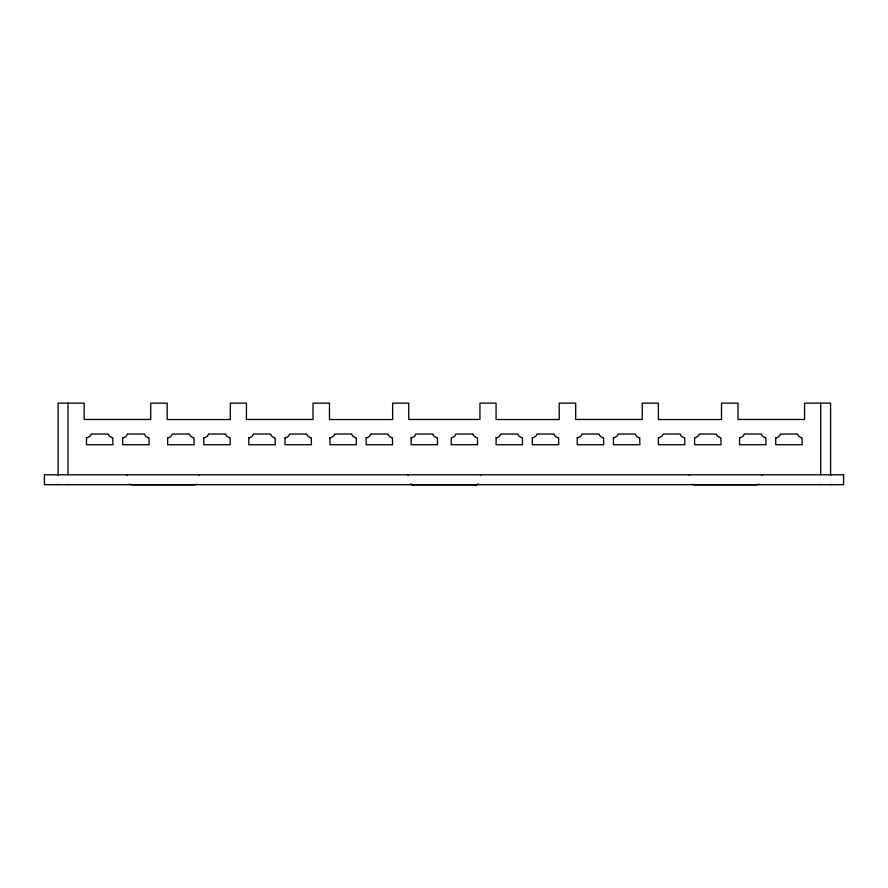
<?xml version="1.0" encoding="UTF-8"?>
<svg xmlns="http://www.w3.org/2000/svg" width="888" height="888" viewBox="0 0 888 888"><rect width="100%" height="100%" fill="white"/><g stroke="black" fill="none" stroke-linecap="round" stroke-linejoin="round"><path stroke-width="1.33" d="M196.981 484.26L194.117 484.859L132.59 484.859L129.526 484.193M477.122 484.626L477.955 484.193M478.199 484.26L474.891 484.859M759.173 484.193L756.11 484.859L694.583 484.859L691.719 484.26M476.634 484.848L412.054 484.848M413.808 484.859L410.5 484.26M410.744 484.193L411.566 484.626M473.204 434.72L472.927 434.032L455.799 434.032L455.511 434.72A6.283 6.283 0 0 1 454.423 436.33L452.48 437.507A6.138 6.138 0 0 1 451.315 437.74L451.126 444.733L477.589 444.733L477.411 437.74A6.138 6.138 0 0 1 476.246 437.507L474.292 436.33A6.283 6.283 0 0 1 473.204 434.72M830.58 475.424L830.58 403.141L804.55 403.141L804.55 419.469L737.984 419.469L737.984 403.141L721.511 403.141L721.511 419.536L658.374 419.536L658.374 403.141L642.246 403.141L642.246 419.469L575.679 419.469L575.679 403.141L559.207 403.141L559.207 419.536L496.07 419.536L496.07 403.141L479.942 403.141L479.942 419.469L408.758 419.469L408.758 403.141L392.629 403.141L392.629 419.536L329.481 419.536L329.481 403.141L313.02 403.141L313.02 419.469L246.442 419.469L246.442 403.141L230.325 403.141L230.325 419.536L167.177 419.536L167.177 403.141L150.716 403.141L150.716 419.469L84.138 419.469L84.138 403.141L58.109 403.141L58.109 475.424M830.58 484.193L830.58 484.848M820.679 403.141L820.679 474.769M820.679 484.193L820.679 484.848M761.738 474.769L761.738 475.335M689.399 474.769L689.399 475.424M480.519 474.769L480.519 475.335M408.18 474.769L408.18 475.424M199.301 474.769L199.301 475.424M126.962 474.769L126.962 475.335M68.01 403.141L68.01 474.769M68.01 484.193L68.01 484.848M58.109 484.193L58.109 484.848M86.502 437.751L86.491 444.733L112.954 444.733L112.776 437.74A6.138 6.138 0 0 1 111.611 437.507L109.657 436.33A6.283 6.283 0 0 1 108.569 434.72L108.292 434.032L91.153 434.032L90.876 434.72A6.283 6.283 0 0 1 89.788 436.33L87.834 437.507A6.138 6.138 0 0 1 86.669 437.74L86.502 437.751M122.688 437.751L122.688 444.733L149.14 444.733L148.962 437.74A6.138 6.138 0 0 1 147.797 437.507L145.843 436.33A6.283 6.283 0 0 1 144.755 434.72L144.478 434.032L127.35 434.032L127.073 434.72A6.283 6.283 0 0 1 125.985 436.33L124.031 437.507A6.138 6.138 0 0 1 122.866 437.74L122.688 437.751M167.654 437.751L167.643 444.733L194.106 444.733L193.928 437.74A6.138 6.138 0 0 1 192.763 437.507L190.809 436.33A6.283 6.283 0 0 1 189.721 434.72L189.444 434.032L172.305 434.032L172.028 434.72A6.283 6.283 0 0 1 170.94 436.33L168.986 437.507A6.138 6.138 0 0 1 167.821 437.74L167.654 437.751M203.84 437.751L203.84 444.733L230.292 444.733L230.114 437.74A6.138 6.138 0 0 1 228.949 437.507L226.995 436.33A6.283 6.283 0 0 1 225.907 434.72L225.63 434.032L208.502 434.032L208.225 434.72A6.283 6.283 0 0 1 207.137 436.33L205.184 437.507A6.138 6.138 0 0 1 204.018 437.74L203.84 437.751M248.807 437.751L248.795 444.733L275.258 444.733L275.08 437.74A6.138 6.138 0 0 1 273.915 437.507L271.961 436.33A6.283 6.283 0 0 1 270.873 434.72L270.596 434.032L253.457 434.032L253.18 434.72A6.283 6.283 0 0 1 252.092 436.33L250.139 437.507A6.138 6.138 0 0 1 248.973 437.74L248.807 437.751M284.993 437.751L284.993 444.733L311.444 444.733L311.266 437.74A6.138 6.138 0 0 1 310.101 437.507L308.158 436.33A6.283 6.283 0 0 1 307.059 434.72L306.782 434.032L289.654 434.032L289.377 434.72A6.283 6.283 0 0 1 288.289 436.33L286.336 437.507A6.138 6.138 0 0 1 285.17 437.74L284.993 437.751M329.959 437.751L329.948 444.733L356.41 444.733L356.232 437.74A6.138 6.138 0 0 1 355.067 437.507L353.113 436.33A6.283 6.283 0 0 1 352.025 434.72L351.748 434.032L334.61 434.032L334.332 434.72A6.283 6.283 0 0 1 333.244 436.33L331.291 437.507A6.138 6.138 0 0 1 330.125 437.74L329.959 437.751M366.145 437.751L366.145 444.733L392.596 444.733L392.418 437.74A6.138 6.138 0 0 1 391.253 437.507L389.31 436.33A6.283 6.283 0 0 1 388.223 434.72L387.934 434.032L370.807 434.032L370.529 434.72A6.283 6.283 0 0 1 369.441 436.33L367.488 437.507A6.138 6.138 0 0 1 366.322 437.74L366.145 437.751M411.111 437.751L411.1 444.733L437.562 444.733L437.384 437.74A6.138 6.138 0 0 1 436.219 437.507L434.265 436.33A6.283 6.283 0 0 1 433.178 434.72L432.9 434.032L415.762 434.032L415.484 434.72A6.283 6.283 0 0 1 414.396 436.33L412.443 437.507A6.138 6.138 0 0 1 411.277 437.74L411.111 437.751M496.103 437.751L496.092 444.733L522.555 444.733L522.366 437.74A6.138 6.138 0 0 1 521.212 437.507L519.258 436.33A6.283 6.283 0 0 1 518.17 434.72L517.893 434.032L500.754 434.032L500.477 434.72A6.283 6.283 0 0 1 499.389 436.33L497.435 437.507A6.138 6.138 0 0 1 496.27 437.74L496.103 437.751M532.289 437.751L532.289 444.733L558.741 444.733L558.563 437.74A6.138 6.138 0 0 1 557.398 437.507L555.444 436.33A6.283 6.283 0 0 1 554.356 434.72L554.079 434.032L536.951 434.032L536.663 434.72A6.283 6.283 0 0 1 535.575 436.33L533.633 437.507A6.138 6.138 0 0 1 532.467 437.74L532.289 437.751M577.255 437.751L577.244 444.733L603.707 444.733L603.529 437.74A6.138 6.138 0 0 1 602.364 437.507L600.41 436.33A6.283 6.283 0 0 1 599.322 434.72L599.045 434.032L581.906 434.032L581.629 434.72A6.283 6.283 0 0 1 580.541 436.33L578.588 437.507A6.138 6.138 0 0 1 577.422 437.74L577.255 437.751M613.442 437.751L613.442 444.733L639.893 444.733L639.715 437.74A6.138 6.138 0 0 1 638.55 437.507L636.596 436.33A6.283 6.283 0 0 1 635.508 434.72L635.231 434.032L618.104 434.032L617.815 434.72A6.283 6.283 0 0 1 616.727 436.33L614.785 437.507A6.138 6.138 0 0 1 613.619 437.74L613.442 437.751M658.408 437.751L658.397 444.733L684.859 444.733L684.681 437.74A6.138 6.138 0 0 1 683.516 437.507L681.562 436.33A6.283 6.283 0 0 1 680.474 434.72L680.197 434.032L663.059 434.032L662.781 434.72A6.283 6.283 0 0 1 661.693 436.33L659.74 437.507A6.138 6.138 0 0 1 658.574 437.74L658.408 437.751M694.594 437.751L694.594 444.733L721.045 444.733L720.867 437.74A6.138 6.138 0 0 1 719.702 437.507L717.748 436.33A6.283 6.283 0 0 1 716.66 434.72L716.383 434.032L699.256 434.032L698.978 434.72A6.283 6.283 0 0 1 697.879 436.33L695.937 437.507A6.138 6.138 0 0 1 694.771 437.74L694.594 437.751M739.56 437.751L739.549 444.733L766.011 444.733L765.833 437.74A6.138 6.138 0 0 1 764.668 437.507L762.714 436.33A6.283 6.283 0 0 1 761.627 434.72L761.349 434.032L744.211 434.032L743.933 434.72A6.283 6.283 0 0 1 742.845 436.33L740.892 437.507A6.138 6.138 0 0 1 739.726 437.74L739.56 437.751M775.746 437.751L775.746 444.733L802.197 444.733L802.019 437.74A6.138 6.138 0 0 1 800.854 437.507L798.9 436.33A6.283 6.283 0 0 1 797.813 434.72L797.535 434.032L780.408 434.032L780.13 434.72A6.283 6.283 0 0 1 779.031 436.33L777.089 437.507A6.138 6.138 0 0 1 775.923 437.74L775.746 437.751M843.6 474.769L44.4 474.769L44.4 484.67L843.6 484.67L843.6 474.769"/></g></svg>
